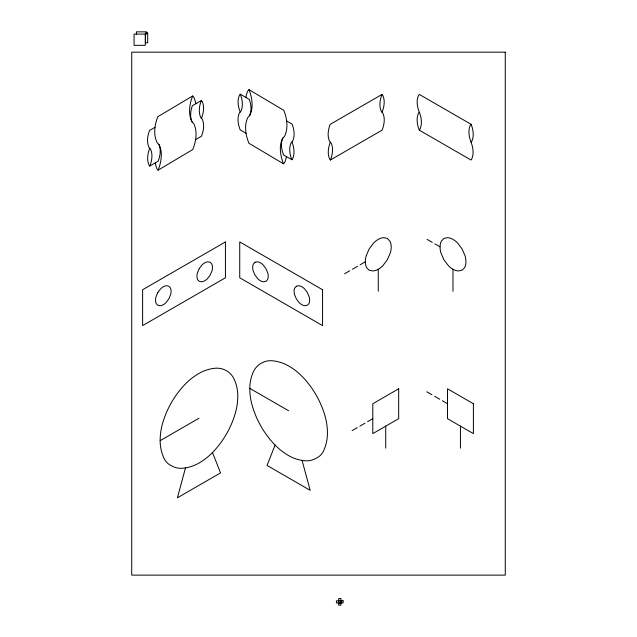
<?xml version="1.0" encoding="UTF-8"?>
<svg xmlns="http://www.w3.org/2000/svg" width="637" height="637" viewBox="0 0 637 637"><rect width="100%" height="100%" fill="white"/><g stroke="black" fill="none" stroke-linecap="round" stroke-linejoin="round"><path stroke-width="0.96" d="M185.502 467.892L177.397 497.808L220.529 472.901L212.503 452.549M275.08 445.08L267.046 465.432L310.187 490.331L302.073 460.424M249.513 115.727A17.016 17.016 0 0 0 251.026 108.712A25.098 25.098 0 0 0 249.991 101.562A37.909 37.909 0 0 0 249.266 99.38L240.284 94.196L239.512 95.048A16.021 16.021 0 0 0 238.087 101.649A25.098 25.098 0 0 0 239.13 108.8A37.909 37.909 0 0 0 240.229 111.985L239.456 112.845A16.021 16.021 0 0 0 238.031 119.445A25.098 25.098 0 0 0 239.074 126.596A37.909 37.909 0 0 0 240.229 129.916L246.041 133.276M286.411 156.583A25.52 25.52 0 0 1 284.484 162.921L283.561 163.844A56.868 56.868 0 0 1 281.904 159.067A37.639 37.639 0 0 1 280.344 148.341A24.031 24.031 0 0 1 282.486 138.436L284.667 136.127A25.52 25.52 0 0 0 286.937 125.608A37.639 37.639 0 0 0 285.376 114.891A56.868 56.868 0 0 0 283.823 110.368L248.979 89.65L247.817 90.932A24.031 24.031 0 0 0 245.922 97.453M291.921 141.94L291.149 142.792A16.021 16.021 0 0 0 289.724 149.392A25.098 25.098 0 0 0 290.767 156.543A37.909 37.909 0 0 0 291.873 159.736L292.487 159.115A17.016 17.016 0 0 0 293.999 152.1A25.098 25.098 0 0 0 292.964 144.949A37.909 37.909 0 0 0 291.921 141.94L292.606 141.255A17.016 17.016 0 0 0 294.119 134.24A25.098 25.098 0 0 0 293.084 127.089A37.909 37.909 0 0 0 292.049 124.08L286.65 120.958M419.321 112.247L418.541 113.099A16.021 16.021 0 0 0 417.124 119.7A25.098 25.098 0 0 0 418.159 126.851A37.909 37.909 0 0 0 419.321 130.171L470.958 159.991L471.571 159.369A17.016 17.016 0 0 0 473.084 152.354A25.098 25.098 0 0 0 472.049 145.212A37.909 37.909 0 0 0 471.014 142.194L471.698 141.51A17.016 17.016 0 0 0 473.211 134.495A25.098 25.098 0 0 0 472.168 127.344A37.909 37.909 0 0 0 471.133 124.334L419.369 94.451L418.597 95.303A16.021 16.021 0 0 0 417.171 101.904A25.098 25.098 0 0 0 418.214 109.054A37.909 37.909 0 0 0 419.321 112.247A37.909 37.909 0 0 1 420.356 115.257A25.098 25.098 0 0 1 421.391 122.408A17.016 17.016 0 0 1 419.879 129.422L419.265 130.036M471.133 124.334L470.361 125.186A16.021 16.021 0 0 0 468.936 131.795A25.098 25.098 0 0 0 469.971 138.938A37.909 37.909 0 0 0 471.077 142.131M240.229 111.985L240.85 111.371A17.016 17.016 0 0 0 242.363 104.357A25.098 25.098 0 0 0 241.319 97.206A37.909 37.909 0 0 0 240.284 94.196M195.742 103.767A24.031 24.031 0 0 0 193.839 97.246L192.685 95.972L157.841 116.682A56.868 56.868 0 0 0 156.288 121.205A37.639 37.639 0 0 0 154.727 131.931A25.52 25.52 0 0 0 156.997 142.449L159.178 144.758A24.031 24.031 0 0 1 161.32 154.664A37.639 37.639 0 0 1 159.76 165.381A56.868 56.868 0 0 1 158.103 170.167L157.172 169.235A25.52 25.52 0 0 1 155.253 162.897M158.103 170.167L192.764 149.552A56.868 56.868 0 0 0 194.5 144.567A37.639 37.639 0 0 0 196.061 133.85A24.031 24.031 0 0 0 193.927 123.944L191.841 121.731A25.52 25.52 0 0 1 189.571 111.212A37.639 37.639 0 0 1 191.132 100.495A56.868 56.868 0 0 1 192.685 95.972M155.014 127.281L149.615 130.394A37.909 37.909 0 0 0 148.58 133.412A25.098 25.098 0 0 0 147.545 140.562A17.016 17.016 0 0 0 149.058 147.569L150.515 149.106A16.021 16.021 0 0 1 151.932 155.715A25.098 25.098 0 0 1 150.897 162.865A37.909 37.909 0 0 1 149.791 166.05L149.177 165.429A17.016 17.016 0 0 1 147.665 158.422A25.098 25.098 0 0 1 148.7 151.272A37.909 37.909 0 0 1 149.735 148.254M195.623 139.591L201.435 136.238A37.909 37.909 0 0 0 202.59 132.91A25.098 25.098 0 0 0 203.633 125.76A16.021 16.021 0 0 0 202.208 119.159L201.435 118.307A37.909 37.909 0 0 0 202.534 115.114A25.098 25.098 0 0 0 203.577 107.971A16.021 16.021 0 0 0 202.152 101.363L201.38 100.511L192.398 105.694A37.909 37.909 0 0 0 191.673 107.884A25.098 25.098 0 0 0 190.638 115.026A17.016 17.016 0 0 0 192.143 122.041M149.791 166.05L158.072 161.265A37.909 37.909 0 0 0 159.178 158.08A25.098 25.098 0 0 0 160.221 150.929A16.021 16.021 0 0 0 158.796 144.328M330.404 159.991L382.041 130.171A37.909 37.909 0 0 0 383.203 126.851A25.098 25.098 0 0 0 384.238 119.7A16.021 16.021 0 0 0 382.813 113.099L382.041 112.247A37.909 37.909 0 0 0 383.148 109.054A25.098 25.098 0 0 0 384.191 101.904A16.021 16.021 0 0 0 382.765 95.303L381.993 94.451L330.229 124.334A37.909 37.909 0 0 0 329.194 127.344A25.098 25.098 0 0 0 328.151 134.495A17.016 17.016 0 0 0 329.663 141.51L331.121 143.046A16.021 16.021 0 0 1 332.546 149.655A25.098 25.098 0 0 1 331.511 156.798A37.909 37.909 0 0 1 330.404 159.991L329.783 159.369A17.016 17.016 0 0 1 328.27 152.354A25.098 25.098 0 0 1 329.313 145.212A37.909 37.909 0 0 1 330.348 142.194M344.625 273.743L349.801 270.757M352.388 269.26L357.564 266.274M360.152 264.777L365.327 261.791A20.91 20.91 0 0 1 366.195 255.835L369.118 249.035L373.545 243.103A20.91 20.91 0 0 1 378.267 239.377A13.353 13.353 0 0 1 383.625 237.649L387.415 238.469L390.019 241.343A13.353 13.353 0 0 1 391.206 246.845A20.91 20.91 0 0 1 390.338 252.801L387.415 259.601L382.996 265.533A20.91 20.91 0 0 1 378.267 269.26A13.353 13.353 0 0 1 372.908 270.98L369.118 270.168L366.586 267.636A14.181 14.181 0 0 1 365.327 261.791M160.142 440.653A62.737 62.737 0 0 1 162.746 422.785A94.778 94.778 0 0 1 184.786 384.605A62.737 62.737 0 0 1 198.967 373.417A40.059 40.059 0 0 1 215.043 368.25A18.999 18.999 0 0 1 234.225 379.318A40.059 40.059 0 0 1 237.784 395.832A62.737 62.737 0 0 1 235.188 413.7A94.778 94.778 0 0 1 213.14 451.88A62.737 62.737 0 0 1 198.967 463.067A40.059 40.059 0 0 1 182.883 468.243A18.999 18.999 0 0 1 171.512 465.79A15.248 15.248 0 0 1 163.924 458.186A42.536 42.536 0 0 1 160.142 440.653L198.967 418.246M352.094 430.628L357.269 427.642M359.857 426.153L365.033 423.159M367.621 421.67L372.796 418.676M338.669 600.667L340.867 600.667M338.669 603.048L340.867 603.048M291.873 159.736L283.592 154.95A37.909 37.909 0 0 1 282.486 151.765A25.098 25.098 0 0 1 281.443 144.615A16.021 16.021 0 0 1 282.868 138.014M427.101 239.377L432.276 242.363M434.864 243.86L440.04 246.845A20.91 20.91 0 0 0 440.9 252.801L443.83 259.601L448.249 265.533A20.91 20.91 0 0 0 452.979 269.26A13.353 13.353 0 0 0 458.337 270.98L462.128 270.168L464.66 267.636A14.181 14.181 0 0 0 465.918 261.791A20.91 20.91 0 0 0 465.05 255.835L462.128 249.035L457.7 243.103A20.91 20.91 0 0 0 452.979 239.377A13.353 13.353 0 0 0 447.62 237.649L443.83 238.469L441.226 241.343A13.353 13.353 0 0 0 440.04 246.845M426.806 391.787L431.982 394.773M434.569 396.262L439.745 399.256M442.333 400.745L447.508 403.739M249.8 388.363A62.737 62.737 0 0 0 252.395 406.231A94.778 94.778 0 0 0 274.436 444.411A62.737 62.737 0 0 0 288.617 455.598A40.059 40.059 0 0 0 304.693 460.766A18.999 18.999 0 0 0 316.063 458.322A15.248 15.248 0 0 0 323.652 450.717A42.536 42.536 0 0 0 327.434 433.184A62.737 62.737 0 0 0 324.838 415.316A94.778 94.778 0 0 0 302.79 377.136A62.737 62.737 0 0 0 288.617 365.949A40.059 40.059 0 0 0 272.532 360.773A18.999 18.999 0 0 0 253.359 371.849A40.059 40.059 0 0 0 249.8 388.363L288.617 410.769M283.561 163.844L248.9 143.237A56.868 56.868 0 0 1 247.164 138.253A37.639 37.639 0 0 1 245.603 127.527A24.031 24.031 0 0 1 247.737 117.622L249.823 115.416A25.52 25.52 0 0 0 252.093 104.898A37.639 37.639 0 0 0 250.532 94.172A56.868 56.868 0 0 0 248.979 89.65M382.041 112.247L381.428 111.626A17.016 17.016 0 0 1 379.915 104.611A25.098 25.098 0 0 1 380.95 97.461A37.909 37.909 0 0 1 381.993 94.451M201.435 118.307L200.814 117.686A17.016 17.016 0 0 1 199.301 110.671A25.098 25.098 0 0 1 200.344 103.528A37.909 37.909 0 0 1 201.38 100.511M460.447 426.153L460.447 448.129M452.979 269.26L452.979 291.236M385.735 426.153L385.735 448.129M378.267 269.26L378.267 291.236M340.906 600.802L340.906 602.913M145.276 34.119L145.276 45.323L134.065 45.323L134.065 34.119L146.574 34.087L146.574 31.85L136.414 31.85L136.414 34.087M157.833 292.55L156.073 296.627A12.549 12.549 0 0 0 155.555 300.202A8.504 8.504 0 0 0 156.312 303.706L157.833 305.227L160.102 305.72A8.01 8.01 0 0 0 163.319 304.685A12.549 12.549 0 0 0 166.153 302.448L168.805 298.888L170.565 294.812A12.549 12.549 0 0 0 171.082 291.236A8.01 8.01 0 0 0 170.374 287.932L168.805 286.212L166.536 285.718A8.01 8.01 0 0 0 163.319 286.754A12.549 12.549 0 0 0 160.484 288.991L157.833 292.55M199.238 268.647L197.486 272.724A12.549 12.549 0 0 0 196.96 276.299A8.504 8.504 0 0 0 197.717 279.802L199.238 281.323L201.515 281.809A8.01 8.01 0 0 0 204.724 280.782A12.549 12.549 0 0 0 207.558 278.544L210.218 274.985L211.97 270.908A12.549 12.549 0 0 0 212.487 267.333A8.01 8.01 0 0 0 211.779 264.029L210.218 262.301L207.941 261.815A8.01 8.01 0 0 0 204.724 262.85A12.549 12.549 0 0 0 201.889 265.088L199.238 268.647M254.951 262.301L253.391 264.029A8.01 8.01 0 0 0 252.674 267.333A12.549 12.549 0 0 0 253.2 270.908L254.951 274.985L257.603 278.544A12.549 12.549 0 0 0 260.437 280.782A8.01 8.01 0 0 0 263.654 281.809L265.932 281.323L267.452 279.802A8.504 8.504 0 0 0 268.209 276.299A12.549 12.549 0 0 0 267.683 272.724L265.932 268.647L263.28 265.088A12.549 12.549 0 0 0 260.437 262.85A8.01 8.01 0 0 0 257.229 261.815L254.951 262.301M296.356 286.212L294.796 287.932A8.01 8.01 0 0 0 294.087 291.236A12.549 12.549 0 0 0 294.605 294.812L296.356 298.888L299.016 302.448A12.549 12.549 0 0 0 301.85 304.685A8.01 8.01 0 0 0 305.067 305.72L307.337 305.227L308.857 303.706A8.504 8.504 0 0 0 309.614 300.202A12.549 12.549 0 0 0 309.096 296.627L307.337 292.55L304.685 288.991A12.549 12.549 0 0 0 301.85 286.754A8.01 8.01 0 0 0 298.634 285.718L296.356 286.212M225.434 241.933L142.616 289.739L142.616 325.603L225.434 277.788L225.434 241.933M398.682 388.793L372.796 403.739L372.796 433.622L398.682 418.676L398.682 388.793M147.688 32.973L145.451 32.973L145.451 42.783L147.688 42.783L147.688 32.973M505.276 52.17L131.724 52.17L131.724 575.131L505.276 575.131L505.276 52.17M340.867 598.565L338.669 598.565L338.669 605.15L340.867 605.15L340.867 598.565M343.112 600.802L336.424 600.802L336.424 602.913L343.112 602.913L343.112 600.802M322.553 289.739L239.735 241.933L239.735 277.788L322.553 325.603L322.553 289.739M473.387 403.739L447.508 388.793L447.508 418.676L473.387 433.622L473.387 403.739"/></g></svg>
